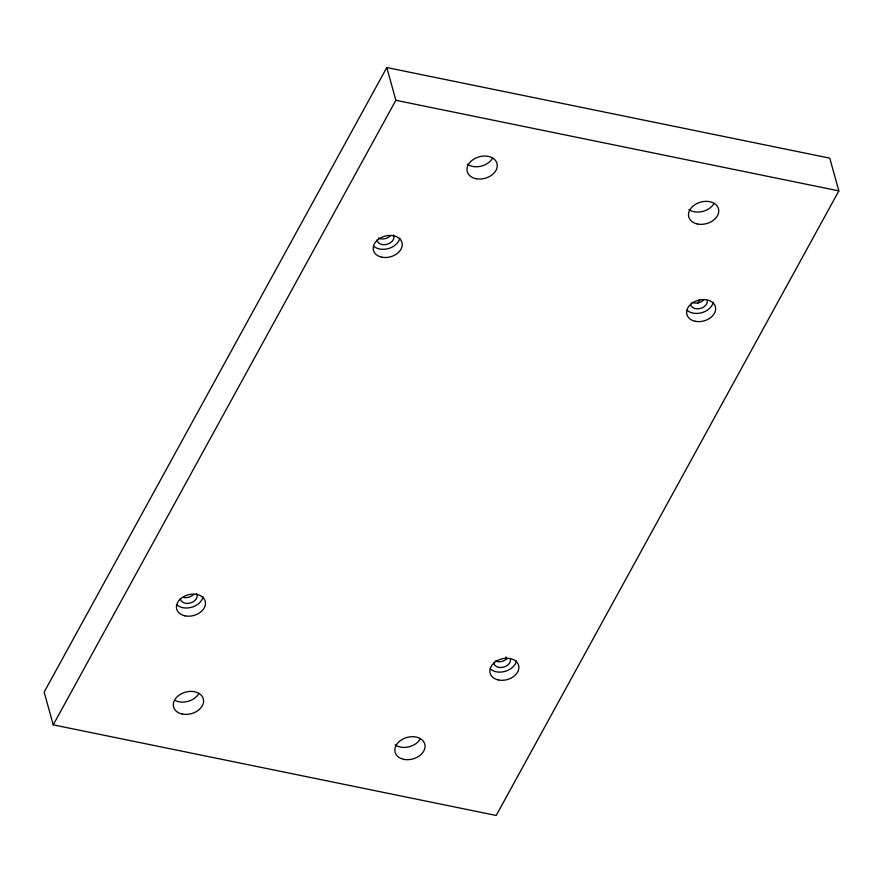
<?xml version="1.0" encoding="UTF-8"?>
<svg xmlns="http://www.w3.org/2000/svg" width="883" height="883" viewBox="0 0 883 883"><rect width="100%" height="100%" fill="white"/><g stroke="black" fill="none" stroke-linecap="round" stroke-linejoin="round"><path stroke-width="1.32" d="M386.787 67.538L44.15 692.106L53.234 724.855L496.213 815.462L838.85 190.894L829.766 158.145L386.787 67.538L395.86 100.287L53.234 724.855M697.747 303.377L699.733 299.756M395.86 100.287L838.85 190.894M505.871 656.93L506.566 659.446M713.221 302.251A14.779 10.706 -15.5 0 1 702.294 312.549A14.779 10.706 -15.5 0 1 687.129 310.308M714.071 203.399A15.397 11.148 -15.5 0 1 688.828 209.481M196.589 593.674A8.62 6.247 -15.5 0 1 190.684 602.89A8.62 6.247 -15.5 0 1 180.253 598.729M198.885 693.442A15.397 11.148 -15.5 0 1 175.551 700.649M507.107 658.497A8.62 6.247 -15.5 0 1 495.186 660.97M510.517 659.336A8.62 6.247 -15.5 0 1 503.001 667.283A8.62 6.247 -15.5 0 1 493.663 662.835M393.354 234.999A8.62 6.247 -15.5 0 1 387.449 244.216A8.62 6.247 -15.5 0 1 377.019 240.044M203.035 596.831A14.779 10.706 -15.5 0 1 192.108 607.129A14.779 10.706 -15.5 0 1 176.953 604.888M390.463 235.706A8.62 6.247 -15.5 0 1 378.542 238.178M707.283 300.65A8.62 6.247 -15.5 0 1 699.766 308.597A8.62 6.247 -15.5 0 1 690.44 304.149M703.872 299.812A8.62 6.247 -15.5 0 1 691.952 302.295M193.686 594.391A8.62 6.247 -15.5 0 1 183.664 597.493M399.8 238.145A14.779 10.706 -15.5 0 1 388.873 248.443A14.779 10.706 -15.5 0 1 373.719 246.202M420.385 738.751A15.397 11.148 -15.5 0 1 395.142 744.833M492.571 158.101A15.397 11.148 -15.5 0 1 467.328 164.172M516.445 660.937A14.779 10.706 -15.5 0 1 505.517 671.235A14.779 10.706 -15.5 0 1 490.363 668.994M695.263 321.291A14.779 10.706 -15.5 0 0 715.572 307.582A14.779 10.706 -15.5 0 0 692.559 302.88A14.779 10.706 -15.5 0 0 695.263 321.291M697.515 224.006A15.397 11.148 -15.5 0 0 718.674 209.724A15.397 11.148 -15.5 0 0 694.7 204.823A15.397 11.148 -15.5 0 0 697.515 224.006M182.328 714.049A15.397 11.148 -15.5 0 0 203.498 699.766A15.397 11.148 -15.5 0 0 179.525 694.866A15.397 11.148 -15.5 0 0 182.328 714.049M185.077 615.87A14.779 10.706 -15.5 0 0 205.397 602.162A14.779 10.706 -15.5 0 0 182.373 597.449A14.779 10.706 -15.5 0 0 185.077 615.87M498.487 679.976A14.779 10.706 -15.5 0 0 518.807 666.268A14.779 10.706 -15.5 0 0 495.793 661.566A14.779 10.706 -15.5 0 0 498.487 679.976M381.842 257.185A14.779 10.706 -15.5 0 0 402.162 243.476A14.779 10.706 -15.5 0 0 379.149 238.774A14.779 10.706 -15.5 0 0 381.842 257.185M403.829 759.358A15.397 11.148 -15.5 0 0 424.988 745.075A15.397 11.148 -15.5 0 0 401.014 740.175A15.397 11.148 -15.5 0 0 403.829 759.358M476.014 178.697A15.397 11.148 -15.5 0 0 497.184 164.426A15.397 11.148 -15.5 0 0 473.211 159.514A15.397 11.148 -15.5 0 0 476.014 178.697"/></g></svg>
